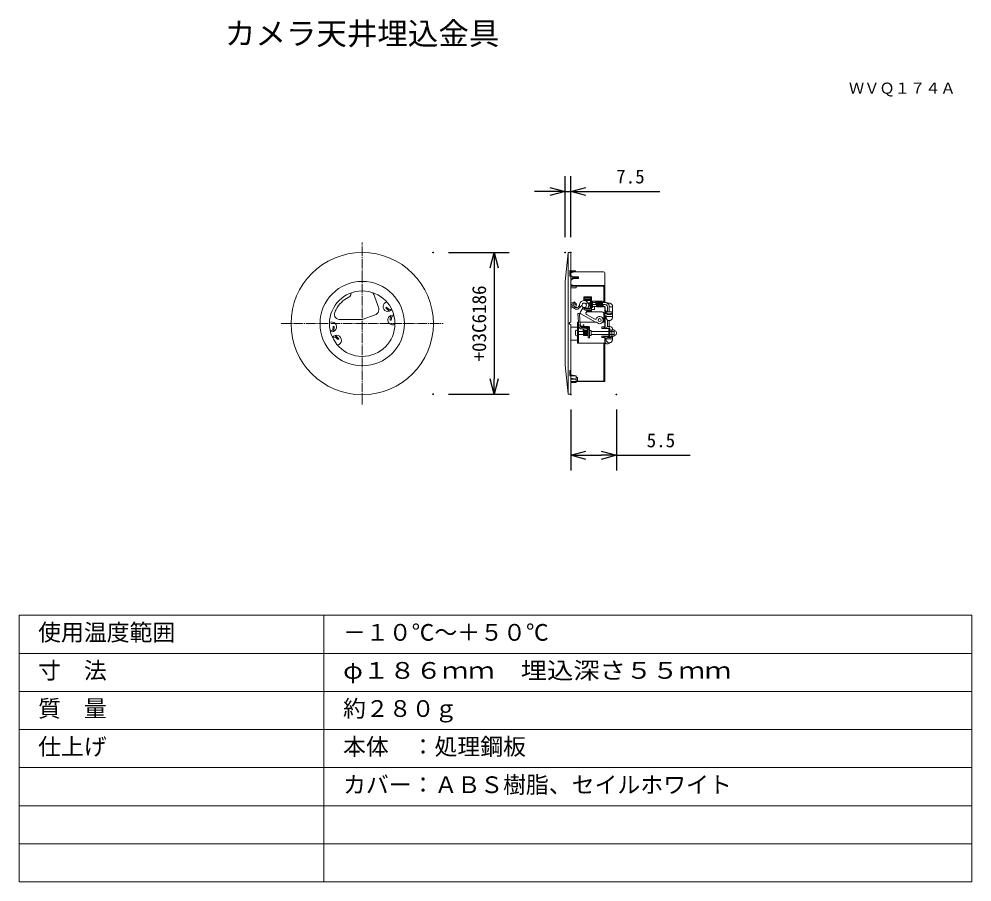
# Model space of a CAD drawing. Units: millimetres, scale not verified. Extents: x -63 to 62, y -56 to 57.
import ezdxf
from ezdxf.enums import TextEntityAlignment as Align

# ---------------------------------------------------------------- set-up
doc = ezdxf.new("R2010")
doc.units = ezdxf.units.MM
doc.header["$LTSCALE"] = 0.125
doc.header["$PDMODE"] = 32
doc.header["$PDSIZE"] = 0.0625
doc.linetypes.add('USER1', pattern=[13, 10, -1, 1, -1])
for name, color, linetype in [('0-0_0', 7, 'Continuous'), ('0-1_DEFPOINTS', 7, 'Continuous'), ('0-3_MOJI1', 7, 'Continuous'), ('0-5_TOUROKU', 7, 'Continuous'), ('0-6_SUNPO', 7, 'Continuous')]:
    doc.layers.add(name, color=color, linetype=linetype)
doc.layers.add('0-2_WAKU', color=1, linetype='Continuous', lineweight=18)
doc.layers.add('0-4_GAIKEI', color=1, linetype='Continuous', lineweight=18)
doc.styles.add('ＭＳ ゴシック', font='')
doc.styles.get('ＭＳ ゴシック').set_extended_font_data('MS Gothic')

# ---------------------------------------------------------------- blocks, each defined once
blk = doc.blocks.new('_OPEN30')
at = {"layer": '0-0_0'}
blk.add_line((0, 0), (-1, 0), dxfattribs=at)
blk.add_lwpolyline([(-1, 0.26795), (0, 0), (-1, -0.26795)], dxfattribs=at)
blk = doc.blocks.new('D4')
at = {"layer": '0-1_DEFPOINTS'}
for p in [(9.8576, 3.3134), (15.8572, 3.3134), (15.8572, -4.6866)]:
    blk.add_point(p, dxfattribs=at)
at = {"layer": '0-6_SUNPO'}
for p, q in [((9.8576, 1.3134), (9.8576, -6.6866)), ((15.8572, 1.3134), (15.8572, -6.6866)), ((11.8576, -4.6866), (13.8572, -4.6866)), ((15.8572, -4.6866), (25.5239, -4.6866))]:
    blk.add_line(p, q, dxfattribs=at)
at = {"layer": '0-6_SUNPO', "xscale": 2, "yscale": 2, "rotation": 180}
blk.add_blockref('_OPEN30', (9.8576, -4.6866), dxfattribs=at)
at = {"layer": '0-6_SUNPO', "xscale": 2, "yscale": 2}
blk.add_blockref('_OPEN30', (15.8572, -4.6866), dxfattribs=at)
at = {"layer": '0-6_SUNPO', "style": 'ＭＳ ゴシック'}
blk.add_text('5.5', height=1.833, dxfattribs=at).set_placement((19.8156, -4.1866), align=Align.BOTTOM_LEFT)
blk = doc.blocks.new('D5')
at = {"layer": '0-1_DEFPOINTS'}
for p in [(9.8576, 29.9413), (9.1077, 21.9413), (9.8576, 21.9413)]:
    blk.add_point(p, dxfattribs=at)
at = {"layer": '0-6_SUNPO'}
for p, q in [((9.1077, 23.9413), (9.1077, 31.9413)), ((9.8576, 23.9413), (9.8576, 31.9413)), ((7.1077, 29.9413), (5.1077, 29.9413)), ((9.1077, 29.9413), (9.8576, 29.9413)), ((11.8576, 29.9413), (21.5243, 29.9413))]:
    blk.add_line(p, q, dxfattribs=at)
at = {"layer": '0-6_SUNPO', "xscale": 2, "yscale": 2}
blk.add_blockref('_OPEN30', (9.1077, 29.9413), dxfattribs=at)
at = {"layer": '0-6_SUNPO', "xscale": 2, "yscale": 2, "rotation": 180}
blk.add_blockref('_OPEN30', (9.8576, 29.9413), dxfattribs=at)
at = {"layer": '0-6_SUNPO', "style": 'ＭＳ ゴシック'}
blk.add_text('7.5', height=1.833, dxfattribs=at).set_placement((15.8159, 30.4413), align=Align.BOTTOM_LEFT)
blk = doc.blocks.new('D6')
at = {"layer": '0-1_DEFPOINTS'}
for p in [(-8.1978, 21.9273), (-8.1978, 3.3274), (-0.1978, 3.3274)]:
    blk.add_point(p, dxfattribs=at)
at = {"layer": '0-6_SUNPO'}
for p, q in [((-6.1978, 21.9273), (1.8022, 21.9273)), ((-0.1978, 19.9273), (-0.1978, 5.3274)), ((-6.1978, 3.3274), (1.8022, 3.3274))]:
    blk.add_line(p, q, dxfattribs=at)
at = {"layer": '0-6_SUNPO', "xscale": 2, "yscale": 2}
for p, rotation in [((-0.1978, 21.9273), 90), ((-0.1978, 3.3274), 270)]:
    blk.add_blockref('_OPEN30', p, dxfattribs=dict(at, rotation=rotation))
at = {"layer": '0-6_SUNPO', "style": 'ＭＳ ゴシック'}
blk.add_text('+03C6186', height=1.833, rotation=90, dxfattribs=at).set_placement((-0.6978, 7.6274), align=Align.BOTTOM_LEFT)

msp = doc.modelspace()

# ---------------------------------------------------------------- linework, layer by layer
at = {"layer": '0-2_WAKU', "color": 4}
for p, q in [((62.4901, -21.4764), (-62.5099, -21.4764)), ((-62.5099, -21.4764), (-62.5099, -56.4764)), ((-22.5099, -56.4764), (-22.5099, -21.4764)), ((62.4901, -56.4764), (62.4901, -21.4764)), ((-62.5099, -56.4764), (62.4901, -56.4764))]:
    msp.add_line(p, q, dxfattribs=at)
at = {"layer": '0-2_WAKU'}
for p, q in [((-62.5099, -26.4764), (62.4901, -26.4764)), ((-62.5099, -31.4764), (62.4901, -31.4764)), ((-62.5099, -36.4764), (62.4901, -36.4764)), ((-62.5099, -41.4764), (62.4901, -41.4764)), ((-62.5099, -46.4764), (62.4901, -46.4764)), ((-62.5099, -51.4764), (62.4901, -51.4764))]:
    msp.add_line(p, q, dxfattribs=at)
at = {"layer": '0-4_GAIKEI', "linetype": 'USER1'}
for p, q in [((-17.4923, 6.1611), (-17.4923, 27.4281)), ((-28.1257, 16.8302), (-6.8588, 16.8302))]:
    msp.add_line(p, q, dxfattribs=at)
at = {"layer": '0-4_GAIKEI', "color": 7}
for p, q in [((9.1102, 22.3218), (9.5068, 26.0958)), ((9.5207, 7.539), (9.5207, 26.1215)), ((9.5452, 26.1302), (9.8601, 26.1302)), ((9.8601, 16.9846), (9.8601, 26.1302)), ((9.1102, 11.3386), (9.1102, 22.3218)), ((9.8601, 7.5302), (9.8601, 16.6758)), ((9.1102, 11.3386), (9.5068, 7.5646)), ((9.5452, 7.5302), (9.8601, 7.5302))]:
    msp.add_line(p, q, dxfattribs=at)
at = {"layer": '0-4_GAIKEI'}
for p, q in [((9.7498, 23.752), (9.7498, 23.0175)), ((9.8601, 23.752), (9.7498, 23.752)), ((9.8601, 23.5994), (9.7498, 23.5994)), ((9.7498, 23.0175), (9.8601, 23.0175)), ((9.8601, 23.7183), (10.4921, 23.7183)), ((10.286, 23.6083), (9.8601, 23.4279)), ((9.8601, 23.6083), (14.1724, 23.6083)), ((10.1333, 22.8999), (9.8601, 23.1078)), ((10.1333, 22.7724), (9.8601, 22.7724)), ((10.1845, 22.7017), (9.8601, 22.4548)), ((10.1333, 22.9465), (10.1333, 22.7017)), ((10.8719, 22.9465), (10.1333, 22.9465)), ((10.8719, 22.8294), (10.1333, 22.8294)), ((10.1333, 22.7017), (10.8719, 22.7017)), ((10.4921, 23.6083), (10.4921, 23.7183)), ((10.8719, 22.7017), (10.8719, 22.9465)), ((14.3268, 23.4539), (14.3268, 19.56)), ((10.2695, 21.7948), (9.8601, 21.9444)), ((9.8601, 21.7948), (14.2496, 21.7948)), ((9.8601, 21.7084), (14.1915, 21.7084)), ((10.5652, 21.4762), (9.8601, 21.4762)), ((10.5652, 21.7084), (10.5652, 21.4762)), ((14.1915, 21.7084), (14.1915, 19.6673)), ((11.5596, 20.3255), (12.5686, 20.3255)), ((11.5596, 19.8215), (11.5596, 20.3255)), ((11.5596, 20.2032), (12.45, 20.2032)), ((11.5596, 20.1328), (11.6338, 20.1328)), ((11.6338, 19.9401), (11.6338, 20.1328)), ((11.6338, 20.0587), (12.45, 20.0587)), ((12.45, 18.8265), (12.45, 20.2032)), ((12.5686, 18.3499), (12.5686, 20.3255)), ((-14.3057, 18.9539), (-14.4127, 18.8652)), ((-14.4127, 18.8652), (-13.974, 18.4148)), ((-13.9358, 18.6082), (-14.3057, 18.9539)), ((9.8601, 19.0983), (10.1251, 19.0983)), ((10.4454, 18.9126), (10.738, 18.9126)), ((11.4473, 18.8423), (11.1385, 18.3492)), ((11.5596, 19.9401), (12.45, 19.9401)), ((12.4385, 19.8215), (11.5596, 19.8215)), ((11.5647, 18.6532), (11.5647, 18.8265)), ((12.45, 18.8265), (11.5647, 18.8265)), ((12.3762, 19.5579), (12.3762, 19.0525)), ((12.45, 19.5579), (12.3762, 19.5579)), ((12.3762, 19.0525), (12.45, 19.0525)), ((12.45, 19.8697), (12.5686, 19.8697)), ((12.45, 19.3236), (14.3682, 19.3236)), ((12.45, 19.21), (12.5686, 19.21)), ((12.5686, 19.7487), (13.8849, 19.7487)), ((12.5686, 18.9016), (12.7288, 18.9016)), ((12.7288, 18.9016), (12.7288, 19.7487)), ((12.7288, 19.56), (14.5344, 19.56)), ((12.7288, 19.0595), (14.1618, 19.0595)), ((12.9633, 18.635), (12.9633, 19.0595)), ((13.0938, 19.563), (13.3017, 19.0079)), ((13.1299, 19.6151), (13.9319, 19.6151)), ((13.214, 19.5635), (13.4221, 19.0079)), ((13.3271, 19.5635), (13.5352, 19.0079)), ((13.3379, 18.9828), (14.1398, 18.9828)), ((13.4289, 19.5635), (13.6371, 19.0079)), ((13.5352, 19.5635), (13.7434, 19.0079)), ((13.6483, 19.5635), (13.8565, 19.0079)), ((13.7524, 19.5635), (13.9606, 19.0079)), ((13.8696, 19.5635), (14.0778, 19.0079)), ((13.968, 19.5901), (14.176, 19.035)), ((14.3134, 19.0164), (14.3134, 16.1628)), ((14.3939, 18.1233), (14.3939, 18.9368)), ((14.6658, 18.3481), (14.6658, 19.0374)), ((14.7702, 19.4712), (15.0401, 19.4712)), ((14.8948, 18.3481), (14.8948, 19.211)), ((14.8948, 18.9795), (15.3168, 18.9795)), ((15.3168, 19.181), (15.3168, 17.5178)), ((-15.7866, 17.9529), (-17.4923, 17.3312)), ((-13.6298, 18.7333), (-13.9358, 18.6082)), ((10.4963, 18.706), (10.7889, 18.706)), ((10.7961, 18.1384), (11.009, 18.1384)), ((10.9321, 16.4013), (10.7961, 18.1384)), ((11.009, 18.1384), (11.0858, 16.4959)), ((13.1058, 17.0086), (11.1969, 18.0724)), ((12.5686, 18.7479), (11.5647, 18.7479)), ((12.5686, 18.5599), (11.7406, 18.5599)), ((12.0029, 18.4772), (11.8756, 18.2739)), ((11.9232, 18.3499), (13.8849, 18.3499)), ((13.0386, 17.4034), (11.934, 17.9971)), ((12.5686, 18.4772), (12.0029, 18.4772)), ((12.5686, 18.635), (12.9633, 18.635)), ((14.1915, 17.0086), (14.1915, 18.1264)), ((14.1915, 18.0535), (14.3134, 18.0535)), ((14.5092, 18.479), (14.3134, 18.479)), ((14.5092, 18.214), (14.3134, 18.214)), ((14.5092, 17.8233), (14.3134, 17.8233)), ((14.3939, 17.8233), (14.3939, 16.1628)), ((14.5092, 18.3481), (15.3168, 18.3481)), ((14.5092, 17.4903), (14.5092, 17.8233)), ((14.5092, 17.71), (15.3168, 17.71)), ((-21.3649, 15.9291), (-21.3008, 16.4313)), ((-21.3008, 16.4313), (-21.1618, 16.4313)), ((-21.1618, 16.4313), (-21.2121, 15.8046)), ((-17.4923, 17.3312), (-20.5236, 17.3312)), ((10.8769, 16.328), (9.8601, 16.328)), ((10.7448, 17.0086), (10.8846, 17.0086)), ((10.7448, 14.2475), (10.7448, 17.0086)), ((10.8769, 14.2475), (10.8769, 17.0086)), ((11.0619, 17.0086), (13.2494, 17.0086)), ((11.2876, 16.4398), (11.4818, 16.4398)), ((11.9141, 16.2827), (11.2899, 16.2827)), ((11.4818, 16.62), (11.4818, 16.3982)), ((11.5673, 16.62), (11.4818, 16.62)), ((11.4818, 16.3982), (11.5673, 16.3982)), ((11.5673, 16.3982), (11.5673, 16.62)), ((11.5673, 16.4398), (12.2054, 16.4398)), ((11.9141, 16.3243), (11.9141, 16.0922)), ((12.0667, 16.3243), (11.9141, 16.3243)), ((12.0667, 15.2248), (12.0667, 16.4398)), ((12.1438, 16.4398), (12.1438, 14.9361)), ((13.0386, 17.4034), (13.1987, 17.4034)), ((14.053, 17.0086), (14.3268, 17.0086)), ((14.1942, 16.361), (14.1942, 16.1628)), ((14.6642, 17.2857), (14.6642, 16.3841)), ((14.7702, 17.2275), (15.0401, 17.2275)), ((14.7702, 16.4329), (15.0401, 16.4329)), ((14.8999, 17.2275), (14.8999, 16.1628)), ((-21.6804, 15.8301), (-21.3649, 15.9291)), ((10.4913, 15.8322), (10.4913, 15.3088)), ((10.7448, 15.9308), (10.6127, 15.9308)), ((10.7448, 15.2102), (10.6127, 15.2102)), ((11.5229, 15.7683), (10.8769, 15.7683)), ((11.5229, 15.3739), (10.8769, 15.3739)), ((11.2663, 16.0922), (12.1438, 16.0922)), ((11.4841, 15.7683), (11.4841, 16.0922)), ((11.5229, 15.2248), (11.5229, 15.7683)), ((12.1438, 15.2248), (11.5229, 15.2248)), ((11.5673, 15.8982), (11.5673, 16.0922)), ((11.5673, 15.8982), (12.1438, 15.8982)), ((11.5966, 15.2448), (11.5966, 15.8959)), ((11.7053, 15.2448), (11.7053, 15.8959)), ((11.8261, 15.2448), (11.8261, 15.8959)), ((11.9529, 15.2448), (11.9529, 15.8959)), ((12.3268, 16.0088), (12.1438, 16.0088)), ((12.1438, 15.8982), (12.1438, 15.2248)), ((12.3268, 14.9361), (12.3268, 16.218)), ((12.5386, 15.8959), (12.3268, 15.8959)), ((12.5386, 15.2448), (12.3268, 15.2448)), ((12.5386, 15.2448), (12.5386, 15.8959)), ((14.8579, 15.7683), (12.5386, 15.7683)), ((14.8579, 15.3739), (12.5386, 15.3739)), ((13.9573, 15.167), (13.9573, 14.9688)), ((14.8579, 15.167), (13.9573, 15.167)), ((14.1942, 14.9688), (14.1942, 15.167)), ((14.3159, 14.9688), (14.3159, 15.167)), ((14.515, 15.0874), (14.3159, 15.0874)), ((14.515, 15.0874), (14.515, 15.167)), ((14.8579, 16.1628), (14.8579, 15.167)), ((14.9686, 16.1628), (14.8579, 16.1628)), ((14.8579, 15.167), (14.9686, 15.167)), ((14.9686, 15.167), (14.9686, 16.1628)), ((15.2429, 15.9367), (14.9686, 15.9367)), ((15.551, 15.7683), (14.9686, 15.7683)), ((15.551, 15.3739), (14.9686, 15.3739)), ((15.2429, 15.9752), (15.2429, 15.167)), ((15.551, 15.9752), (15.2429, 15.9752)), ((15.2429, 15.167), (15.551, 15.167)), ((15.3168, 15.9752), (15.3168, 16.1426)), ((15.3289, 15.167), (15.3289, 14.6552)), ((15.551, 15.167), (15.551, 15.9752)), ((15.551, 15.8615), (15.6896, 15.8615)), ((15.551, 15.2855), (15.6896, 15.2855)), ((10.8769, 14.6305), (9.8601, 14.6305)), ((10.7448, 14.2475), (14.3268, 14.2475)), ((12.1438, 14.9361), (12.3268, 14.9361)), ((13.9573, 14.9688), (14.3159, 14.9688)), ((14.1915, 9.2659), (14.1915, 14.2475)), ((14.3268, 14.8977), (14.5161, 14.8977)), ((14.3268, 9.2567), (14.3268, 14.8977)), ((14.3898, 14.8977), (14.3898, 14.3278)), ((14.5161, 14.8977), (14.5161, 14.5802)), ((15.3289, 14.7865), (14.5161, 14.7865)), ((14.5698, 14.1319), (14.7577, 14.1319)), ((14.818, 14.2845), (15.0109, 14.2845)), ((9.7468, 10.6231), (9.7468, 9.9291)), ((9.8601, 10.6231), (9.7468, 10.6231)), ((9.8601, 10.0437), (9.7468, 10.0437)), ((10.5637, 9.9294), (9.8601, 10.0767)), ((9.7468, 9.9291), (9.8601, 9.9291)), ((10.5637, 9.9294), (9.8601, 9.9294)), ((10.5637, 9.5054), (9.8601, 9.6527)), ((10.5637, 9.5054), (9.8601, 9.5054)), ((9.8601, 9.1795), (14.2496, 9.1795)), ((10.5637, 9.0813), (9.8601, 9.0813)), ((10.5637, 9.2659), (10.4523, 9.1795)), ((10.5637, 9.2659), (10.5637, 9.9294)), ((10.5637, 9.2659), (14.1915, 9.2659)), ((10.5637, 9.0813), (10.5637, 9.1795)), ((10.7579, 9.2659), (10.7579, 9.6994))]:
    msp.add_line(p, q, dxfattribs=at)
for points in [[(-13.3041, 17.8303), (-13.6196, 17.7313), (-13.6837, 17.2291), (-13.8227, 17.2291), (-13.7724, 17.8558)], [(14.5092, 18.479), (14.5092, 18.1233), (14.3134, 18.1233)], [(14.8579, 16.1628), (13.9573, 16.1628), (13.9573, 16.361), (14.3134, 16.361)], [(-21.3547, 14.9271), (-21.0487, 15.0522), (-20.6788, 14.7066), (-20.5718, 14.7953), (-21.0105, 15.2456)]]:
    msp.add_lwpolyline(points, dxfattribs=at)
at = {"layer": '0-4_GAIKEI', "color": 7}
for radius in [9.3356, 5.5393]:
    msp.add_circle((-17.4923, 16.7946), radius, dxfattribs=at)
at = {"layer": '0-4_GAIKEI'}
for centre, radius in [((-17.4923, 16.7946), 4.2977), ((11.6103, 19.2033), 0.2959), ((13.6512, 17.2609), 0.1987)]:
    msp.add_circle(centre, radius, dxfattribs=at)
at = {"layer": '0-4_GAIKEI', "color": 7}
for centre, radius, start, end in [((9.5452, 26.0916), 0.0386, 90, 173.68601), ((9.8499, 16.8035), 0.1813, 86.77513, 171.54178), ((9.8499, 16.8569), 0.1813, 188.45822, 273.22487), ((9.5452, 7.5688), 0.0386, 186.31399, 270)]:
    msp.add_arc(centre, radius, start, end, dxfattribs=at)
at = {"layer": '0-4_GAIKEI'}
for centre, radius, start, end in [((14.1724, 23.4539), 0.1544, 0, 90), ((14.2496, 21.7176), 0.0772, 0, 90), ((-17.661, 16.9854), 3.6522, 121.23371, 157.01697), ((-19.7682, 20.9111), 0.8307, 284.88786, 355.15485), ((-43.8168, 9.4898), 29.9709, 18.40305, 22.28502), ((-16.1004, 18.6339), 0.7886, 331.99968, 23.75524), ((-14.1247, 19.0355), 0.6387, 102.14547, 325.30268), ((9.8913, 19.5479), 0.6804, 267.41931, 294.47402), ((10.1645, 19.0305), 0.3446, 71.91405, 144.71775), ((9.9665, 16.4257), 3.1184, 83.31643, 91.48204), ((10.5543, 19.1326), 0.4305, 170.86141, 262.2576), ((10.4168, 19.4315), 0.2275, 90.40954, 150.61516), ((10.7619, 19.2992), 0.4997, 173.03598, 230.69022), ((10.3646, 19.1555), 0.223, 285.83481, 114.70436), ((10.7619, 19.2992), 0.4997, 133.94893, 153.19978), ((10.3875, 19.3124), 0.2184, 332.18126, 105.4207), ((10.2725, 19.6095), 0.8381, 303.74381, 329.64649), ((9.4917, 20.6779), 2.3603, 303.33898, 320.59317), ((11.6103, 19.2033), 0.6182, 322.44662, 207.65829), ((12.1565, 19.2337), 0.2938, 95.5431, 161.17262), ((12.1536, 19.2602), 0.2671, 33.54808, 95.47519), ((13.1299, 19.5765), 0.0386, 90, 200.53814), ((13.2501, 19.577), 0.0386, 90, 200.53814), ((13.3379, 19.0214), 0.0386, 200.53814, 270), ((13.3632, 19.577), 0.0386, 90, 200.53814), ((13.4583, 19.0214), 0.0386, 200.53814, 270), ((13.465, 19.577), 0.0386, 90, 200.53814), ((13.5714, 19.577), 0.0386, 90, 200.53814), ((13.5714, 19.0214), 0.0386, 200.53814, 270), ((13.6732, 19.0214), 0.0386, 200.53814, 270), ((13.6845, 19.577), 0.0386, 90, 200.53814), ((13.7795, 19.0214), 0.0386, 200.53814, 270), ((13.7886, 19.577), 0.0386, 90, 200.53814), ((13.8927, 19.0214), 0.0386, 200.53814, 270), ((13.9057, 19.577), 0.0386, 90, 200.53814), ((13.9, 19.1873), 0.5616, 41.58173, 91.53349), ((13.9319, 19.5765), 0.0386, 20.53814, 90), ((13.9967, 19.0214), 0.0386, 200.53814, 270), ((14.1139, 19.0214), 0.0386, 200.53814, 270), ((14.1398, 19.0214), 0.0386, 270, 20.53814), ((14.1663, 18.787), 0.2725, 33.3427, 90.94315), ((14.2476, 18.9004), 0.44, 18.1396, 74.09352), ((14.3484, 19.0073), 0.5831, 20.4391, 71.40513), ((14.8343, 19.1924), 0.2862, 102.95539, 174.35951), ((14.9114, 19.0715), 0.42, 15.11146, 72.15564), ((-20.399, 18.0208), 0.7364, 147.958, 202.50828), ((-20.4112, 18.0672), 0.7445, 206.16804, 261.31589), ((-16.0452, 18.6617), 0.7545, 290.0429, 328.16417), ((-13.4922, 17.2818), 0.6387, 74.35827, 297.51548), ((11.2773, 18.2339), 0.1804, 140.27858, 243.54189), ((11.7914, 18.868), 0.3123, 223.46666, 260.63536), ((12.0144, 18.1586), 0.1804, 140.27858, 243.54189), ((13.6512, 17.2609), 0.4744, 212.1207, 162.51561), ((13.9242, 17.7273), 0.6238, 51.2769, 93.6062), ((13.8903, 18.0353), 0.3147, 16.83678, 90.97254), ((14.84, 18.5134), 0.443, 221.69476, 273.92174), ((14.84, 18.4177), 0.443, 221.69476, 273.92174), ((14.9093, 18.7069), 0.6367, 266.48661, 309.9363), ((14.9093, 18.6112), 0.6367, 266.48661, 309.9363), ((14.9114, 17.6273), 0.42, 287.84436, 344.88854), ((-21.4923, 16.3786), 0.6387, 254.35827, 117.51548), ((11.2781, 16.4402), 0.3481, 186.40896, 268.05917), ((11.407, 16.7754), 0.3562, 203.06818, 250.41913), ((11.3478, 16.5424), 0.266, 190.06371, 257.44202), ((12.176, 16.0827), 0.2025, 41.90571, 99.14457), ((12.1522, 16.2666), 0.1812, 344.45563, 72.93192), ((14.9337, 17.6509), 0.4539, 200.72307, 248.88504), ((14.8343, 16.1541), 0.2862, 102.95539, 178.25892), ((14.9114, 16.0332), 0.42, 15.11146, 72.15564), ((-20.8598, 14.6249), 0.6387, 282.14547, 145.30268), ((10.6264, 15.7899), 0.1415, 95.52704, 162.62254), ((10.6264, 15.351), 0.1415, 197.37746, 264.47296), ((14.929, 15.5446), 0.6049, 226.80816, 311.37719), ((14.9149, 15.5729), 0.5219, 231.06029, 308.93971), ((15.5715, 15.5935), 0.2929, 348.86533, 66.21709), ((15.6174, 15.5168), 0.2423, 287.34461, 4.75966), ((14.6523, 14.3884), 0.2694, 193.00379, 252.161), ((14.9299, 14.7007), 0.4309, 196.23557, 254.96314), ((14.6751, 14.3884), 0.2694, 287.839, 337.30553), ((14.8971, 14.7038), 0.4345, 285.19259, 353.58084), ((10.5676, 9.5994), 0.215, 27.70786, 91.02497), ((14.2496, 9.2567), 0.0772, 270, 0)]:
    msp.add_arc(centre, radius, start, end, dxfattribs=at)

# ---------------------------------------------------------------- block references
at = {"layer": '0-6_SUNPO'}
for name in ['D5', 'D6', 'D4']:
    msp.add_blockref(name, (0.0025, 4.2028), dxfattribs=at)

# ---------------------------------------------------------------- texts
at = {"layer": '0-3_MOJI1', "style": 'ＭＳ ゴシック'}
for s, height, p in [('カメラ天井埋込金具', 2.933, (-35.5099, 52.5236)), ('使用温度範囲', 2.199, (-60.0099, -25.4764)), ('－１０℃～＋５０℃', 2.199, (-20.0099, -25.4764)), ('寸\u3000法', 2.199, (-60.0099, -30.4764)), ('質\u3000量', 2.199, (-60.0099, -35.4764)), ('約２８０ｇ', 2.199, (-20.0099, -35.4764)), ('仕上げ', 2.199, (-60.0099, -40.4764)), ('本体\u3000：処理鋼板\u3000', 2.199, (-20.0099, -40.4764)), ('カバー：ＡＢＳ樹脂、セイルホワイト', 2.199, (-20.0099, -45.4764))]:
    msp.add_text(s, height=height, dxfattribs=at).set_placement(p, align=Align.BOTTOM_LEFT)
at = {"layer": '0-3_MOJI1', "style": 'ＭＳ ゴシック', "width": 1.15}
msp.add_text('φ１８６ｍｍ\u3000埋込深さ５５ｍｍ', height=2.199, dxfattribs=at).set_placement((-20.0099, -30.4764), align=Align.BOTTOM_LEFT)
at = {"layer": '0-5_TOUROKU', "style": 'ＭＳ ゴシック'}
msp.add_text('ＷＶＱ１７４Ａ', height=1.466, dxfattribs=at).set_placement((46.3567, 46.5236), align=Align.BOTTOM_LEFT)

doc.saveas('drawing.dxf')
